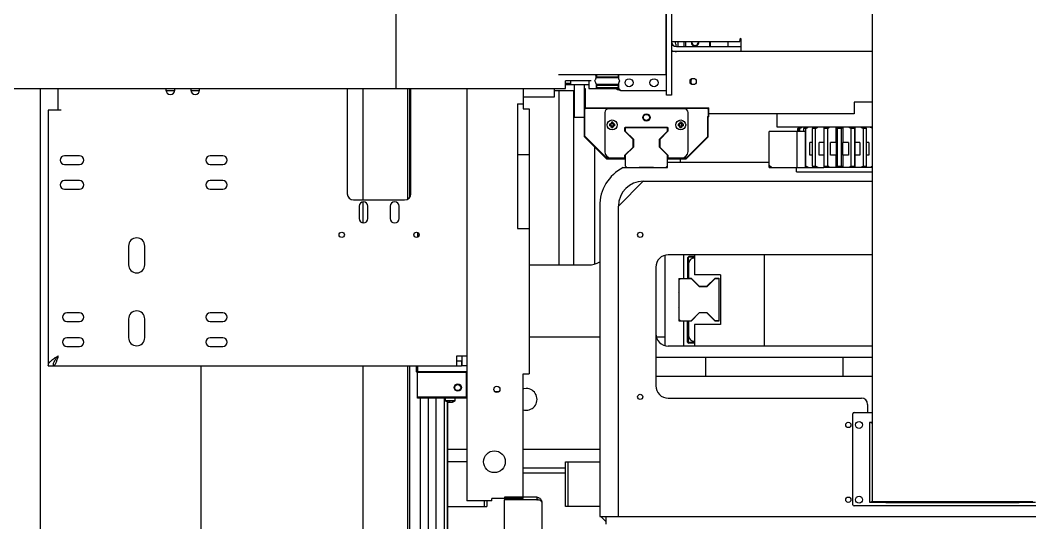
# Model space of a CAD drawing. Header units: inches. Extents: x -347369 to -260369, y 119522 to 149869.
# Drawn here: x -326215 to -325405, y 139032 to 139435 of the extents above; entities that cross this region are included whole.
import ezdxf

# ---------------------------------------------------------------- set-up
doc = ezdxf.new("R2010")
doc.units = ezdxf.units.IN
doc.header["$LTSCALE"] = 300
doc.layers.add('MACCHINA', color=40, linetype='Continuous')
doc.layers.add('QUOTE', color=7, linetype='Continuous')

# ---------------------------------------------------------------- blocks, each defined once
blk = doc.blocks.new('A$C27be3406')
at = {"layer": 'MACCHINA'}
for p, q in [((-312.42, 375), (-312.42, 514)), ((-308.42, 514), (-308.42, 375)), ((-308.12, 418), (-308.12, 514)), ((-147.42, 512.95), (-147.42, 48.5)), ((-529.49, 509.5), (-529.49, 380.5)), ((-312.58, 391.5), (-312.58, 498.5)), ((-312.58, 434.86), (-312.42, 434.86)), ((-308.42, 434.86), (-308.12, 434.86)), ((-312.58, 428.36), (-312.42, 428.36)), ((-312.58, 426), (-312.42, 426)), ((-312.58, 425.5), (-312.42, 425.5)), ((-308.42, 428.36), (-308.12, 428.36)), ((-308.42, 426), (-308.12, 426)), ((-308.42, 425.5), (-308.12, 425.5)), ((-312.58, 421), (-312.42, 421)), ((-308.12, 421), (-308.42, 421)), ((-308.12, 420.63), (-308.42, 420.74)), ((-308.12, 418), (-253.92, 418)), ((-305, 416), (-305, 414.04)), ((-304.42, 414), (-252.42, 414)), ((-303, 414), (-303, 418)), ((-298.15, 414), (-298.15, 418)), ((-297.15, 418), (-297.15, 414)), ((-287.04, 417.37), (-287.12, 418)), ((-277.5, 414), (-277.5, 418)), ((-277, 414), (-277, 418)), ((-263.26, 418), (-263.26, 414)), ((-253.42, 420), (-253.42, 418.5)), ((-253.42, 419.5), (-252.42, 419.5)), ((-252.42, 410), (-252.42, 420)), ((-312.42, 410), (-312.58, 410)), ((-147.42, 410), (-308.42, 410)), ((-305, 410.02), (-305, 410)), ((-399.03, 391.5), (-312.58, 391.5)), ((-368.92, 388.74), (-368.92, 390.5)), ((-368.52, 389.5), (-368.92, 389.5)), ((-368.52, 391.5), (-368.52, 389.3)), ((-368.52, 389.83), (-351.02, 389.83)), ((-368.52, 389.3), (-351.02, 389.3)), ((-351.02, 389.3), (-351.02, 391.5)), ((-350.92, 389.5), (-351.02, 389.5)), ((-350.92, 390.5), (-350.92, 388.74)), ((-312.42, 391.5), (-312.58, 391.5)), ((-393.42, 380.5), (-393.42, 386.5)), ((-393.42, 384.7), (-389.3, 384.7)), ((-393.42, 383.7), (-374.81, 383.7)), ((-372.81, 386.5), (-393.35, 386.5)), ((-389.3, 386.5), (-389.3, 383.7)), ((-386.5, 383.7), (-386.5, 357.5)), ((-378.5, 383.7), (-378.5, 342)), ((-374.81, 386.5), (-374.81, 380.5)), ((-368.92, 384.26), (-368.92, 380.5)), ((-368.92, 383.5), (-368.52, 383.5)), ((-351.02, 383.7), (-368.52, 383.7)), ((-368.52, 383.7), (-368.52, 382)), ((-368.52, 383.17), (-351.02, 383.17)), ((-352.52, 380.84), (-367.02, 380.84)), ((-351.02, 382), (-351.02, 383.7)), ((-351.02, 383.5), (-350.92, 383.5)), ((-350.92, 384.26), (-350.92, 380.5)), ((-1220, 380.5), (-393.42, 380.5)), ((-815, 380.5), (-815, -384.9)), ((-800.5, 363.3), (-800.5, 380.5)), ((-714, 380.5), (-714, 379)), ((-707.04, 378.5), (-713.96, 378.5)), ((-707, 379), (-707, 380.5)), ((-694, 380.5), (-694, 379)), ((-687.04, 378.5), (-693.96, 378.5)), ((-687, 379), (-687, 380.5)), ((-568.5, 380.5), (-568.5, 296)), ((-556, 380.5), (-556, 291)), ((-520, 291.67), (-520, 380.5)), ((-518.6, 380.5), (-518.6, 292.87)), ((-517.5, 296), (-517.5, 380.5)), ((-472.5, 380.5), (-472.5, 49.5)), ((-427.5, 380.5), (-427.5, 364)), ((-402.5, 373.5), (-427.5, 373.5)), ((-402.5, 380.5), (-402.5, 373.5)), ((-386.5, 378.5), (-402.5, 378.5)), ((-398.85, 378.5), (-398.85, 239)), ((-386.85, 239), (-386.85, 378.5)), ((-377.5, 380), (-378.5, 380)), ((-377.5, 365), (-377.5, 380)), ((-374.81, 380.5), (-350.92, 380.5)), ((-348.92, 378.5), (-349.92, 379.5)), ((-312.42, 378.5), (-348.92, 378.5)), ((-308.42, 375), (-312.42, 375)), ((-432, 368.2), (-427.5, 368.2)), ((-432, 368.2), (-432, 268.2)), ((-386.5, 371), (-386.85, 371)), ((-378.5, 364), (-377.5, 365)), ((-378.5, 365), (-278.5, 365)), ((-377.5, 365), (-377.29, 364.5)), ((-358.5, 365), (-358.71, 364.5)), ((-358.5, 365), (-358, 364.5)), ((-341, 364.5), (-341, 365)), ((-339, 364.5), (-338.5, 365)), ((-338.5, 365), (-338.29, 364.5)), ((-318.5, 365), (-318.71, 364.5)), ((-318.5, 365), (-318, 364.5)), ((-316, 364.5), (-316, 365)), ((-313.5, 364.5), (-313.5, 365)), ((-301.5, 365), (-301.5, 364.5)), ((-299, 364.5), (-298.5, 365)), ((-298.5, 365), (-298.29, 364.5)), ((-279.5, 365), (-279.71, 364.5)), ((-279.5, 365), (-278.5, 364)), ((-278.5, 358), (-278.5, 365)), ((-147.42, 369.5), (-161.8, 369.5)), ((-161.8, 369.5), (-161.8, 360)), ((-808.5, 363), (-808.5, 158)), ((-798.5, 363), (-808.5, 363)), ((-800.5, 363.3), (-798.5, 363.3)), ((-798.5, 363.3), (-798.5, 363)), ((-427.5, 364), (-422.5, 364)), ((-422.5, 364), (-422.5, 151.5)), ((-386.5, 357.5), (-378.5, 357.5)), ((-378.5, 364), (-378, 363.79)), ((-378, 363.79), (-377.29, 364.5)), ((-378, 342.21), (-378, 363.79)), ((-377.29, 364.5), (-358.71, 364.5)), ((-361.92, 361.13), (-361.92, 329.77)), ((-298.08, 364.13), (-358.92, 364.13)), ((-358.71, 364.5), (-358.33, 364.13)), ((-358, 364.5), (-358.15, 364.13)), ((-339, 364.5), (-358, 364.5)), ((-339, 364.5), (-338.85, 364.13)), ((-338.67, 364.13), (-338.29, 364.5)), ((-338.29, 364.5), (-318.71, 364.5)), ((-318.71, 364.5), (-318.33, 364.13)), ((-318, 364.5), (-318.15, 364.13)), ((-299, 364.5), (-318, 364.5)), ((-299, 364.5), (-298.85, 364.13)), ((-298.67, 364.13), (-298.29, 364.5)), ((-298.29, 364.5), (-279.71, 364.5)), ((-295.08, 329.77), (-295.08, 361.13)), ((-279.71, 364.5), (-279, 363.79)), ((-279, 358.21), (-279.5, 357.71)), ((-279.5, 357.71), (-279.5, 341.71)), ((-279, 357.5), (-279.5, 357.71)), ((-278.5, 364), (-279, 363.79)), ((-279, 363.79), (-279, 358.21)), ((-278.5, 358), (-279, 358.21)), ((-279, 357.5), (-278.5, 358)), ((-279, 341.5), (-279, 357.5)), ((-161.8, 360), (-278.5, 360)), ((-223.76, 360), (-223.76, 349.5)), ((-356.58, 351.7), (-358.12, 351.7)), ((-356.58, 350.55), (-358.12, 350.55)), ((-356.58, 351.7), (-357.35, 352.48)), ((-356.58, 350.55), (-357.35, 349.78)), ((-357.03, 350.55), (-357.03, 351.7)), ((-356.58, 353.25), (-356.58, 351.7)), ((-355.43, 352.16), (-356.58, 352.16)), ((-356.58, 349), (-356.58, 350.55)), ((-355.43, 350.09), (-356.58, 350.09)), ((-355.43, 353.25), (-355.43, 351.7)), ((-355.43, 351.7), (-354.65, 352.48)), ((-353.88, 351.7), (-355.43, 351.7)), ((-355.43, 350.55), (-354.65, 349.78)), ((-353.88, 350.55), (-355.43, 350.55)), ((-355.43, 349), (-355.43, 350.55)), ((-354.97, 350.55), (-354.97, 351.7)), ((-345.7, 349.2), (-311.3, 349.2)), ((-345.7, 346.06), (-345.7, 349.2)), ((-345.5, 349), (-345.5, 346.14)), ((-345, 349), (-345.5, 348.5)), ((-311.5, 349), (-345.5, 349)), ((-311.5, 348.5), (-312, 349)), ((-311.5, 346.14), (-311.5, 349)), ((-311.3, 349.2), (-311.3, 346.06)), ((-301.58, 351.7), (-303.12, 351.7)), ((-301.58, 350.55), (-303.12, 350.55)), ((-301.58, 351.7), (-302.35, 352.48)), ((-301.58, 350.55), (-302.35, 349.78)), ((-302.03, 350.55), (-302.03, 351.7)), ((-301.58, 353.25), (-301.58, 351.7)), ((-300.43, 352.16), (-301.58, 352.16)), ((-301.58, 349), (-301.58, 350.55)), ((-300.43, 350.09), (-301.58, 350.09)), ((-300.43, 353.25), (-300.43, 351.7)), ((-300.43, 351.7), (-299.65, 352.48)), ((-298.88, 351.7), (-300.43, 351.7)), ((-300.43, 349), (-300.43, 350.55)), ((-300.43, 350.55), (-299.65, 349.78)), ((-298.88, 350.55), (-300.43, 350.55)), ((-299.97, 350.55), (-299.97, 351.7)), ((-223.76, 349.5), (-147.42, 349.5)), ((-186.02, 349.5), (-186.02, 317)), ((-186, 349.4), (-185.78, 348.35)), ((-176.45, 349.5), (-176.45, 337)), ((-170.68, 337), (-170.68, 349.5)), ((-161.31, 348.35), (-161.11, 349.33)), ((-161.1, 317), (-161.1, 349.5)), ((-378.5, 342), (-378, 342.21)), ((-378.5, 342), (-360.5, 324)), ((-360.29, 324.5), (-378, 342.21)), ((-339.2, 339.56), (-345.7, 346.06)), ((-345.5, 346.14), (-339, 339.64)), ((-318, 339.64), (-311.5, 346.14)), ((-311.3, 346.06), (-317.8, 339.56)), ((-279.5, 341.71), (-296.71, 324.5)), ((-296.5, 324), (-279, 341.5)), ((-279, 341.5), (-279.5, 341.71)), ((-230, 317), (-230, 346)), ((-201, 346), (-230, 346)), ((-207.75, 346), (-207.75, 317)), ((-207, 346), (-207, 348.35)), ((-205.51, 348.35), (-206.29, 348.35)), ((-206.29, 346), (-206.29, 348.35)), ((-205.51, 346), (-205.51, 348.35)), ((-200.59, 348.35), (-202.29, 348.35)), ((-202.29, 346), (-202.29, 348.35)), ((-201, 346), (-201, 317)), ((-200.59, 318.15), (-200.59, 348.35)), ((-192.76, 348.35), (-195.2, 348.35)), ((-195.2, 318.15), (-195.2, 348.35)), ((-192.76, 318.15), (-192.76, 348.35)), ((-182.87, 348.35), (-185.78, 348.35)), ((-185.78, 318.15), (-185.78, 348.35)), ((-182.87, 318.15), (-182.87, 348.35)), ((-172, 348.35), (-175.07, 348.35)), ((-175.07, 318.15), (-175.07, 348.35)), ((-172, 318.15), (-172, 348.35)), ((-161.31, 348.35), (-164.21, 348.35)), ((-164.21, 318.15), (-164.21, 348.35)), ((-161.31, 318.15), (-161.31, 348.35)), ((-151.97, 348.35), (-154.38, 348.35)), ((-154.38, 318.15), (-154.38, 348.35)), ((-151.97, 318.15), (-151.97, 348.35)), ((-370, 239.57), (-370, 333.5)), ((-345.7, 326.94), (-339.2, 333.44)), ((-339, 333.36), (-345.5, 326.86)), ((-339.2, 333.44), (-339.2, 339.56)), ((-339, 339.64), (-339, 333.36)), ((-318, 333.36), (-318, 339.64)), ((-311.5, 326.86), (-318, 333.36)), ((-317.8, 339.56), (-317.8, 333.44)), ((-317.8, 333.44), (-311.3, 326.94)), ((-197.35, 327), (-197.35, 337)), ((-195.2, 337), (-197.35, 337)), ((-189.92, 327), (-189.92, 337)), ((-185.93, 337), (-189.92, 337)), ((-180.75, 327), (-180.75, 337)), ((-176.29, 337), (-180.75, 337)), ((-176.29, 337), (-176.29, 327)), ((-170.82, 327), (-170.82, 337)), ((-166.37, 337), (-170.82, 337)), ((-166.37, 337), (-166.37, 327)), ((-157.25, 337), (-161.21, 337)), ((-157.25, 337), (-157.25, 327)), ((-149.91, 337), (-152.07, 337)), ((-149.91, 337), (-149.91, 327)), ((-783.5, 326.5), (-795.5, 326.5)), ((-668.5, 326.5), (-678.5, 326.5)), ((-422.5, 327.2), (-432, 327.2)), ((-360.5, 324), (-360.29, 324.5)), ((-345.5, 324.5), (-360.29, 324.5)), ((-356.92, 324.77), (-345.7, 324.77)), ((-345.7, 324.77), (-345.7, 326.94)), ((-345.5, 326.86), (-345.5, 318.4)), ((-311.5, 317), (-311.5, 326.86)), ((-296.71, 324.5), (-311.5, 324.5)), ((-311.3, 326.94), (-311.3, 324.77)), ((-311.3, 324.77), (-300.08, 324.77)), ((-296.5, 324), (-296.71, 324.5)), ((-195.2, 327), (-197.35, 327)), ((-185.93, 327), (-189.92, 327)), ((-176.29, 327), (-180.75, 327)), ((-176.45, 327), (-176.45, 317)), ((-166.37, 327), (-170.82, 327)), ((-170.68, 317), (-170.68, 327)), ((-157.25, 327), (-161.21, 327)), ((-149.91, 327), (-152.07, 327)), ((-795.5, 319.5), (-783.5, 319.5)), ((-678.5, 319.5), (-668.5, 319.5)), ((-360.5, 324), (-345.5, 324)), ((-347.25, 317), (-311.5, 317)), ((-345.5, 318.4), (-344.1, 317)), ((-334.4, 317), (-334, 317.4)), ((-334, 317.4), (-323, 317.4)), ((-323, 317.4), (-322.6, 317)), ((-312.9, 317), (-311.5, 318.4)), ((-311.5, 324), (-296.5, 324)), ((-230, 321), (-311.5, 321)), ((-301.5, 324), (-301.5, 321)), ((-230, 319), (-228, 317)), ((-230, 317), (-186.03, 317)), ((-208, 313.5), (-208, 317)), ((-201, 318.15), (-200.59, 318.15)), ((-195.2, 318.15), (-192.76, 318.15)), ((-185.78, 318.15), (-186.02, 317)), ((-147.42, 317), (-186.02, 317)), ((-185.78, 318.15), (-182.87, 318.15)), ((-175.07, 318.15), (-172, 318.15)), ((-164.21, 318.15), (-161.31, 318.15)), ((-154.38, 318.15), (-151.97, 318.15)), ((-208, 313.5), (-147.42, 313.5)), ((-783.5, 306.5), (-795.5, 306.5)), ((-668.5, 306.5), (-678.5, 306.5)), ((-331, 306), (-351, 286)), ((-331, 306), (-147.42, 306)), ((-795.5, 299.5), (-783.5, 299.5)), ((-678.5, 299.5), (-668.5, 299.5)), ((-563.5, 291), (-522.5, 291)), ((-559, 286), (-559, 276)), ((-556, 289.46), (-556, 272.54)), ((-552, 276), (-552, 286)), ((-534, 286), (-534, 276)), ((-527, 276), (-527, 286)), ((-366, 286), (-366, 37)), ((-351, 37), (-351, 286)), ((-432, 268.2), (-422.5, 268.2)), ((-512.23, 264.95), (-512.23, 261.05)), ((-744, 254), (-744, 239)), ((-731, 239), (-731, 254)), ((-313.5, 174.07), (-313.5, 246.68)), ((-147.42, 247), (-311, 247)), ((-298.5, 228), (-298.5, 247)), ((-295.5, 244.5), (-294.5, 245.5)), ((-295.5, 244.5), (-295.5, 228)), ((-295, 245), (-295, 228)), ((-290, 245), (-295, 245)), ((-290, 245.5), (-294.5, 245.5)), ((-290, 247), (-290, 231)), ((-234, 247), (-234, 173.75)), ((-422.5, 239), (-375, 239)), ((-321, 237), (-321, 142)), ((-294.73, 239.42), (-294.73, 228.2)), ((-302.5, 226.6), (-301.1, 228)), ((-302.5, 228), (-292.64, 228)), ((-302.5, 228), (-302.5, 194)), ((-294.73, 228.2), (-292.56, 228.2)), ((-292.64, 228), (-286.14, 221.5)), ((-292.56, 228.2), (-286.06, 221.7)), ((-269, 231), (-290, 231)), ((-279.94, 221.7), (-273.44, 228.2)), ((-279.86, 221.5), (-273.36, 228)), ((-273.44, 228.2), (-270.3, 228.2)), ((-273.36, 228), (-270.5, 228)), ((-271, 228), (-270.5, 227.5)), ((-270.5, 228), (-270.5, 194)), ((-270.3, 228.2), (-270.3, 193.8)), ((-269, 231), (-269, 191)), ((-286.14, 221.5), (-279.86, 221.5)), ((-286.06, 221.7), (-279.94, 221.7)), ((-302.1, 216.5), (-302.5, 216.9)), ((-302.1, 205.5), (-302.1, 216.5)), ((-302.5, 205.1), (-302.1, 205.5)), ((-783.5, 200.5), (-793.5, 200.5)), ((-744, 195.5), (-744, 180.5)), ((-731, 180.5), (-731, 195.5)), ((-668.5, 200.5), (-678.5, 200.5)), ((-301.1, 194), (-302.5, 195.4)), ((-286.14, 200.5), (-292.64, 194)), ((-286.06, 200.3), (-292.56, 193.8)), ((-279.86, 200.5), (-286.14, 200.5)), ((-279.94, 200.3), (-286.06, 200.3)), ((-273.44, 193.8), (-279.94, 200.3)), ((-273.36, 194), (-279.86, 200.5)), ((-270.5, 194.5), (-271, 194)), ((-793.5, 193.5), (-783.5, 193.5)), ((-678.5, 193.5), (-668.5, 193.5)), ((-302.5, 194), (-292.64, 194)), ((-298.5, 173.75), (-298.5, 194)), ((-295.5, 177), (-295.5, 194)), ((-295, 194), (-295, 176.5)), ((-294.73, 193.8), (-294.73, 182.58)), ((-292.56, 193.8), (-294.73, 193.8)), ((-269, 191), (-290, 191)), ((-290, 191), (-290, 173.75)), ((-270.3, 193.8), (-273.44, 193.8)), ((-270.5, 194), (-273.36, 194)), ((-783.5, 180.5), (-793.5, 180.5)), ((-668.5, 180.5), (-678.5, 180.5)), ((-366, 181), (-422.5, 181)), ((-313.5, 181), (-320.61, 181)), ((-793.5, 173.5), (-783.5, 173.5)), ((-678.5, 173.5), (-668.5, 173.5)), ((-147.42, 173.75), (-311, 173.75)), ((-295.5, 177), (-294.5, 176)), ((-290, 176.5), (-295, 176.5)), ((-290, 176), (-294.5, 176)), ((-480.5, 158), (-480.5, 166)), ((-480.5, 166), (-472.5, 166)), ((-476.5, 166), (-476.5, 158)), ((-147.42, 164.5), (-321, 164.5)), ((-281, 164.5), (-281, 149.5)), ((-171, 164.5), (-171, 149.5)), ((-808.5, 158), (-804.5, 158)), ((-804.2, 158), (-804.2, 159.97)), ((-804.2, 158), (-476.8, 158)), ((-686, 158), (-686, -383.9)), ((-556, 158), (-556, -1702)), ((-520, -1702), (-520, 158)), ((-518.6, 158), (-518.6, -1702)), ((-513, 153), (-513, 158)), ((-512, 153), (-512, 158)), ((-480.5, 162), (-476.8, 162)), ((-476.8, 162), (-476.8, 158)), ((-472.5, 158), (-476.5, 158)), ((-513, 153), (-512.5, 152.5)), ((-512.5, 152.5), (-512, 153)), ((-472.5, 152.5), (-512.5, 152.5)), ((-512.23, 131.85), (-512.23, 152.5)), ((-472.5, 153), (-512, 153)), ((-472.87, 131.85), (-472.87, 152.5)), ((-427.5, 151.5), (-422.5, 151.5)), ((-427.5, 51.5), (-427.5, 151.5)), ((-321, 149.5), (-147.42, 149.5)), ((-482.12, 139.52), (-482.12, 141.49)), ((-472.87, 132.85), (-512.23, 132.85)), ((-472.87, 131.85), (-512.23, 131.85)), ((-510.14, 131.85), (-510.14, -1699.85)), ((-503.64, 131.85), (-503.64, -1699.85)), ((-497.36, 131.85), (-497.36, -1699.85)), ((-490.86, 131.85), (-490.86, -1699.85)), ((-489.87, 131.85), (-489.87, 129.85)), ((-481.87, 129.85), (-489.87, 129.85)), ((-481.87, 129.85), (-481.87, 131.85)), ((-311, 132), (-156, 132)), ((-488.5, 129.11), (-488.5, -1697.11)), ((-488, 128.93), (-488, -1696.95)), ((-486.95, 128.68), (-486.93, 128.71)), ((-486.76, 128.68), (-486.69, 128.93)), ((-486.51, 128.68), (-486.34, 128.94)), ((-486.05, 128.68), (-486.11, 128.92)), ((-485.24, 128.68), (-485.31, 128.8)), ((-484.99, 128.68), (-485, 128.72)), ((-484.8, 128.68), (-484.84, 128.76)), ((-151, 127), (-151, 120.5)), ((-162.92, 46.5), (-162.92, 119.5)), ((-161.92, 120.5), (-147.42, 120.5)), ((-149.42, 112.5), (-149.42, 48.5)), ((-147.42, 112.5), (-149.42, 112.5)), ((-488, 91), (-472.5, 91)), ((-427.5, 91), (-366, 91)), ((-472.5, 81), (-488, 81)), ((-427.5, 76), (-393.5, 76)), ((-393.5, 45), (-393.5, 81)), ((-393.5, 81), (-366, 81)), ((-391.5, 81), (-391.5, 45)), ((-427.5, 72), (-393.5, 72)), ((-452.5, 49.5), (-472.5, 49.5)), ((-458.5, 45), (-458.5, 49.5)), ((-456.5, 49.5), (-456.5, 45)), ((-427.5, 51.5), (-452.5, 51.5)), ((-452.5, 49.5), (-452.5, 51.5)), ((-442.5, 52.5), (-442.5, 50.5)), ((-416.5, 52.5), (-442.5, 52.5)), ((-416.5, 50.5), (-442.5, 50.5)), ((-442.5, -72.5), (-442.5, 50.43)), ((-416.5, 50.43), (-442.5, 50.43)), ((-416.5, 52.5), (-416.5, 50.5)), ((-18.42, 48.95), (-147.42, 48.95)), ((-141.42, 48.95), (-141.42, 48.5)), ((-136.42, 48.95), (-136.42, 48.05)), ((-29.42, 48.05), (-29.42, 48.95)), ((-24.42, 48.5), (-24.42, 48.95)), ((-488, 45), (-456.5, 45)), ((-412.5, 48.5), (-412.5, -82.5)), ((-366, 45), (-393.5, 45)), ((-3.92, 45.5), (-161.92, 45.5)), ((-149.42, 48.5), (-136.42, 48.5)), ((-29.42, 48.05), (-136.42, 48.05)), ((-29.42, 48.5), (-16.42, 48.5)), ((-366, 37), (24, 37)), ((-365, 37), (-361, 33)), ((-361, 37), (-361, 31))]:
    blk.add_line(p, q, dxfattribs=at)
at = {"layer": 'MACCHINA', "flags": 128}
for points in [[(-425, 139.75), (-426.76, 139.57), (-427.5, 139.39)], [(-486.75, 128.72), (-486.65, 128.71), (-486.51, 128.68)], [(-484.82, 128.71), (-484.88, 128.7), (-484.99, 128.68)]]:
    blk.add_lwpolyline(points, dxfattribs=at)
at = {"layer": 'MACCHINA'}
for centre, radius in [((-342.42, 385), 3.25), ((-322.42, 385), 3.25), ((-291, 386), 2.5), ((-328.5, 357.13), 2.96), ((-328.5, 357.13), 2.46), ((-356, 351.13), 4), ((-301, 351.13), 4), ((-573, 263), 2.1), ((-513, 263), 2.1), ((-333.5, 263), 2.1), ((-479.87, 140.5), 2.96), ((-479.87, 140.5), 2.46), ((-448.5, 139), 2.5), ((-333.5, 133), 2.1), ((-166.5, 110.5), 2.1), ((-157.92, 110.5), 2.75), ((-450.5, 81), 8.75), ((-166.5, 50.5), 2.1), ((-157.92, 50.5), 2.75)]:
    blk.add_circle(centre, radius, dxfattribs=at)
for centre, radius, start, end in [((-304.42, 418), 4, 180, 270), ((-310, 416), 5, 0, 23.57818), ((-289.5, 417.37), 2.96, 167.75634, 12.24366), ((-289.5, 417.37), 2.46, 165.21461, 0), ((-253.92, 418.5), 0.5, 270, 0), ((-252.92, 420), 0.5, 0, 180), ((-304.42, 418), 8, 240, 270), ((-367.02, 382), 1.5, 180, 270), ((-352.52, 382), 1.5, 270, 0), ((-710.5, 379), 3.5, 180, 0), ((-690.5, 379), 3.5, 180, 0), ((-349, 388), 8.75, 238.99728, 265.41889), ((-358.92, 361.13), 3, 90, 180), ((-298.08, 361.13), 3, 0, 90), ((-342.6, 351.13), 15.53, 177.87859, 182.12141), ((-362.66, 341.89), 11.85, 59.10922, 63.38481), ((-346.76, 357.78), 11.85, 206.61519, 210.89078), ((-346.76, 344.47), 11.85, 149.10922, 153.38481), ((-362.66, 360.37), 11.85, 296.61519, 300.89078), ((-356, 337.73), 15.53, 87.87859, 92.12141), ((-356, 364.53), 15.53, 267.87859, 272.12141), ((-349.34, 341.89), 11.85, 116.61519, 120.89078), ((-349.34, 360.37), 11.85, 239.10922, 243.38481), ((-365.24, 357.78), 11.85, 329.10922, 333.38481), ((-365.24, 344.47), 11.85, 26.61519, 30.89078), ((-369.4, 351.13), 15.53, 357.87859, 2.12141), ((-287.6, 351.13), 15.53, 177.87859, 182.12141), ((-307.66, 341.89), 11.85, 59.10922, 63.38481), ((-291.76, 357.78), 11.85, 206.61519, 210.89078), ((-291.76, 344.47), 11.85, 149.10922, 153.38481), ((-307.66, 360.37), 11.85, 296.61519, 300.89078), ((-301, 337.73), 15.53, 87.87859, 92.12141), ((-301, 364.53), 15.53, 267.87859, 272.12141), ((-294.34, 341.89), 11.85, 116.61519, 120.89078), ((-294.34, 360.37), 11.85, 239.10922, 243.38481), ((-310.24, 357.78), 11.85, 329.10922, 333.38481), ((-310.24, 344.47), 11.85, 26.61519, 30.89078), ((-314.4, 351.13), 15.53, 357.87859, 2.12141), ((-795.5, 323), 3.5, 90, 270), ((-783.5, 323), 3.5, 270, 90), ((-678.5, 323), 3.5, 90, 270), ((-668.5, 323), 3.5, 270, 90), ((-356.92, 329.77), 5, 180, 270), ((-300.08, 329.77), 5, 270, 0), ((-331, 286), 35, 117.66045, 180), ((-795.5, 303), 3.5, 90, 270), ((-783.5, 303), 3.5, 270, 90), ((-678.5, 303), 3.5, 90, 270), ((-668.5, 303), 3.5, 270, 90), ((-331, 286), 20, 90, 180), ((-563.5, 296), 5, 180, 270), ((-522.5, 296), 5, 270, 0), ((-555.5, 286), 3.5, 0, 180), ((-530.5, 286), 3.5, 0, 180), ((-555.5, 276), 3.5, 180, 0), ((-530.5, 276), 3.5, 180, 0), ((-737.5, 254), 6.5, 0, 180), ((-311, 237), 10, 90, 180), ((-289.73, 239.42), 5, 93.1105, 180), ((-737.5, 239), 6.5, 180, 0), ((-374, 253.47), 14.5, 266.0343, 303.46075), ((-793.5, 197), 3.5, 90, 270), ((-783.5, 197), 3.5, 270, 90), ((-737.5, 195.5), 6.5, 0, 180), ((-678.5, 197), 3.5, 90, 270), ((-668.5, 197), 3.5, 270, 90), ((-793.5, 177), 3.5, 90, 270), ((-783.5, 177), 3.5, 270, 90), ((-737.5, 180.5), 6.5, 180, 0), ((-678.5, 177), 3.5, 90, 270), ((-668.5, 177), 3.5, 270, 90), ((-311, 183.75), 10, 180, 270), ((-289.73, 182.58), 5, 180, 266.8895), ((-425, 131), 8.75, 253.39845, 90), ((-311, 142), 10, 180, 270), ((-485.87, 135.63), 7.03, 235.29195, 257.66181), ((-485.87, 135.63), 7.03, 282.33819, 304.70805), ((-156, 127), 5, 0, 90), ((-485.73, 135.95), 7.34, 254.95267, 261.96082), ((-486.23, 132.86), 4.23, 250.58368, 260.24182), ((-486.09, 134.64), 6.02, 257.66043, 261.78959), ((-486.69, 135.55), 6.62, 265.39648, 274.60352), ((-486.25, 130.09), 1.49, 229.41624, 249.95568), ((-485.24, 132.08), 3.49, 250.13648, 256.68392), ((-485.18, 130.09), 1.49, 229.41624, 249.95568), ((-486.48, 129.91), 1.29, 289.33387, 297.89208), ((-486.55, 132.26), 3.68, 283.44538, 292.51666), ((-486.1, 134.67), 6.05, 278.22386, 289.03336), ((-485.51, 128.95), 0.378, 316.26726, 347.48177), ((-485.66, 134.67), 6.05, 278.22386, 289.03336), ((-483.91, 130.08), 1.15, 258.92374, 281.07626), ((-161.92, 119.5), 1, 90, 180), ((-161.92, 46.5), 1, 180, 270)]:
    blk.add_arc(centre, radius, start, end, dxfattribs=at)
for points, knots in [([(-369.92, 391.5), (-369.83, 391.49), (-369.63, 391.47), (-369.35, 391.34), (-369.11, 391.12), (-368.95, 390.83), (-368.93, 390.61), (-368.92, 390.5)], [0, 0, 0, 0, 0.146754, 0.316126, 0.510248, 0.757793, 1, 1, 1, 1]), ([(-350.92, 390.5), (-350.9, 390.64), (-350.87, 390.92), (-350.64, 391.23), (-350.37, 391.4), (-350.15, 391.49), (-349.99, 391.5), (-349.92, 391.5)], [0, 0, 0, 0, 0.31012, 0.616121, 0.758896, 0.886022, 1, 1, 1, 1]), ([(-369.92, 386.5), (-369.69, 386.9), (-369.35, 387.49), (-369, 388.24), (-368.95, 388.57), (-368.92, 388.74)], [0, 0, 0, 0, 0.498562, 0.748927, 1, 1, 1, 1]), ([(-368.92, 384.26), (-368.95, 384.43), (-369, 384.76), (-369.35, 385.51), (-369.69, 386.1), (-369.92, 386.5)], [0, 0, 0, 0, 0.2510762, 0.5014438, 1, 1, 1, 1]), ([(-367.02, 380.84), (-367.18, 380.86), (-367.5, 380.89), (-367.93, 381.14), (-368.27, 381.51), (-368.48, 381.97), (-368.5, 382.31), (-368.52, 382.47)], [0, 0, 0, 0, 0.196237, 0.392335, 0.592349, 0.803172, 1, 1, 1, 1]), ([(-351.02, 382.47), (-351.03, 382.27), (-351.07, 381.88), (-351.37, 381.36), (-351.8, 381), (-352.2, 380.86), (-352.45, 380.85), (-352.52, 380.84)], [0, 0, 0, 0, 0.240993, 0.482704, 0.705776, 0.912115, 1, 1, 1, 1]), ([(-350.92, 388.74), (-350.9, 388.57), (-350.85, 388.24), (-350.49, 387.49), (-350.15, 386.9), (-349.92, 386.5)], [0, 0, 0, 0, 0.2510762, 0.5014438, 1, 1, 1, 1]), ([(-349.92, 386.5), (-350.15, 386.1), (-350.49, 385.51), (-350.85, 384.76), (-350.9, 384.43), (-350.92, 384.26)], [0, 0, 0, 0, 0.499323, 0.749575, 1, 1, 1, 1]), ([(-292.62, 387.9), (-292.68, 387.47), (-292.78, 386.64), (-292.78, 385.29), (-292.67, 384.49), (-292.62, 384.1)], [0, 0, 0, 0, 0.349876, 0.679764, 1, 1, 1, 1]), ([(-350.92, 380.5), (-350.91, 380.49), (-350.9, 380.47), (-350.76, 380.34), (-350.54, 380.12), (-350.25, 379.83), (-350.03, 379.61), (-349.92, 379.5)], [0, 0, 0, 0, 0.146754, 0.316126, 0.510248, 0.757793, 1, 1, 1, 1]), ([(-207, 348.35), (-206.74, 348.49), (-206.22, 348.8), (-205.66, 349.12), (-205.37, 349.29)], [0, 0, 0, 0, 0.490754, 1, 1, 1, 1]), ([(-204.53, 349.5), (-204.91, 349.26), (-205.53, 348.86), (-206.08, 348.49), (-206.29, 348.35)], [0, 0, 0, 0, 0.6089732, 1, 1, 1, 1]), ([(-205.51, 348.35), (-205.24, 348.48), (-204.51, 348.85), (-203.76, 349.25), (-203.28, 349.5)], [0, 0, 0, 0, 0.36613, 1, 1, 1, 1]), ([(-201.09, 349.5), (-201.38, 349.24), (-201.83, 348.85), (-202.17, 348.48), (-202.29, 348.35)], [0, 0, 0, 0, 0.643843, 1, 1, 1, 1]), ([(-200.59, 348.35), (-200.24, 348.52), (-199.47, 348.89), (-198.74, 349.29), (-198.35, 349.5)], [0, 0, 0, 0, 0.4655075, 1, 1, 1, 1]), ([(-194.69, 349.5), (-194.82, 349.28), (-195.06, 348.88), (-195.15, 348.51), (-195.2, 348.35)], [0, 0, 0, 0, 0.553098, 1, 1, 1, 1]), ([(-192.76, 348.35), (-192.45, 348.51), (-191.74, 348.88), (-191.11, 349.28), (-190.76, 349.5)], [0, 0, 0, 0, 0.446902, 1, 1, 1, 1]), ([(-182.87, 348.35), (-182.67, 348.48), (-182.09, 348.85), (-181.62, 349.24), (-181.32, 349.5)], [0, 0, 0, 0, 0.356157, 1, 1, 1, 1]), ([(-176.02, 349.5), (-175.96, 349.39), (-175.72, 348.99), (-175.34, 348.62), (-175.07, 348.35)], [0, 0, 0, 0, 0.271467, 1, 1, 1, 1]), ([(-172, 348.35), (-171.85, 348.49), (-171.46, 348.86), (-171.22, 349.26), (-171.07, 349.5)], [0, 0, 0, 0, 0.391027, 1, 1, 1, 1]), ([(-165.78, 349.5), (-165.76, 349.48), (-165.31, 349.08), (-164.75, 348.7), (-164.21, 348.35)], [0, 0, 0, 0, 0.045438, 1, 1, 1, 1]), ([(-156.4, 349.5), (-156.36, 349.47), (-155.74, 349.07), (-155.03, 348.69), (-154.38, 348.35)], [0, 0, 0, 0, 0.073349, 1, 1, 1, 1]), ([(-151.97, 348.35), (-152.08, 348.67), (-152.21, 349.04), (-152.48, 349.44), (-152.51, 349.5)], [0, 0, 0, 0, 0.858184, 1, 1, 1, 1]), ([(-148.9, 349.5), (-148.87, 349.48), (-148.39, 349.22), (-147.89, 348.97), (-147.42, 348.74)], [0, 0, 0, 0, 0.069831, 1, 1, 1, 1]), ([(-198.35, 317), (-198.74, 317.21), (-199.47, 317.61), (-200.24, 317.98), (-200.59, 318.15)], [0, 0, 0, 0, 0.534492, 1, 1, 1, 1]), ([(-195.2, 318.15), (-195.15, 317.99), (-195.06, 317.62), (-194.82, 317.22), (-194.69, 317)], [0, 0, 0, 0, 0.446902, 1, 1, 1, 1]), ([(-190.76, 317), (-191.11, 317.22), (-191.74, 317.62), (-192.45, 317.99), (-192.76, 318.15)], [0, 0, 0, 0, 0.553098, 1, 1, 1, 1]), ([(-181.32, 317), (-181.62, 317.26), (-182.09, 317.65), (-182.67, 318.02), (-182.87, 318.15)], [0, 0, 0, 0, 0.643843, 1, 1, 1, 1]), ([(-175.07, 318.15), (-175.34, 317.88), (-175.72, 317.51), (-175.96, 317.11), (-176.02, 317)], [0, 0, 0, 0, 0.728533, 1, 1, 1, 1]), ([(-171.07, 317), (-171.22, 317.24), (-171.46, 317.64), (-171.85, 318.01), (-172, 318.15)], [0, 0, 0, 0, 0.6089732, 1, 1, 1, 1]), ([(-164.21, 318.15), (-164.75, 317.8), (-165.31, 317.42), (-165.76, 317.02), (-165.78, 317)], [0, 0, 0, 0, 0.954562, 1, 1, 1, 1]), ([(-161.1, 317), (-161.1, 317.03), (-161.08, 317.43), (-161.2, 317.81), (-161.31, 318.15)], [0, 0, 0, 0, 0.076135, 1, 1, 1, 1]), ([(-154.38, 318.15), (-155.03, 317.81), (-155.74, 317.43), (-156.36, 317.03), (-156.4, 317)], [0, 0, 0, 0, 0.926651, 1, 1, 1, 1]), ([(-152.51, 317), (-152.48, 317.06), (-152.21, 317.46), (-152.08, 317.83), (-151.97, 318.15)], [0, 0, 0, 0, 0.141816, 1, 1, 1, 1]), ([(-147.42, 317.76), (-147.89, 317.53), (-148.39, 317.28), (-148.87, 317.02), (-148.9, 317)], [0, 0, 0, 0, 0.9301691, 1, 1, 1, 1]), ([(-800.5, 166), (-800.78, 165.06), (-801.33, 163.19), (-802.16, 160.71), (-802.99, 158.9), (-803.67, 158.09), (-804.07, 158.02), (-804.2, 158)], [0, 0, 0, 0, 0.223834, 0.447701, 0.671568, 0.895435, 1, 1, 1, 1]), ([(-450.4, 137.38), (-449.97, 137.32), (-449.14, 137.22), (-447.79, 137.22), (-446.99, 137.33), (-446.6, 137.38)], [0, 0, 0, 0, 0.349876, 0.679764, 1, 1, 1, 1]), ([(-148.42, 112.5), (-148.28, 112.48), (-148, 112.45), (-147.69, 112.22), (-147.52, 111.95), (-147.44, 111.73), (-147.43, 111.57), (-147.42, 111.5)], [0, 0, 0, 0, 0.3101202, 0.6161208, 0.7588957, 0.8860224, 1, 1, 1, 1]), ([(-416.5, 52.5), (-416.19, 52.48), (-415.59, 52.44), (-414.55, 52.06), (-413.57, 51.33), (-412.92, 50.37), (-412.56, 49.43), (-412.52, 48.83), (-412.5, 48.5)], [0, 0, 0, 0, 0.142304, 0.272831, 0.499441, 0.697804, 0.835967, 1, 1, 1, 1]), ([(-416.5, 50.5), (-416.34, 50.49), (-416.11, 50.48), (-415.91, 50.4), (-415.85, 50.38)], [0, 0, 0, 0, 0.697661, 1, 1, 1, 1]), ([(-412.5, 48.5), (-412.55, 48.74), (-412.66, 49.23), (-413.49, 49.88), (-414.69, 50.26), (-415.76, 50.39), (-416.35, 50.42), (-416.5, 50.43)], [0, 0, 0, 0, 0.2510677, 0.5005693, 0.7318332, 0.9315595, 1, 1, 1, 1]), ([(-147.42, 49.5), (-147.43, 49.41), (-147.45, 49.2), (-147.58, 48.93), (-147.8, 48.69), (-148.09, 48.53), (-148.31, 48.51), (-148.42, 48.5)], [0, 0, 0, 0, 0.146754, 0.316126, 0.510248, 0.757793, 1, 1, 1, 1])]:
    blk.add_open_spline(points, degree=3, knots=knots, dxfattribs=at)
for points in [[(-808.5, 158), (-808.38, 158.67), (-808.14, 160), (-806.29, 162), (-803.64, 164), (-801.55, 165.33), (-800.5, 166)], [(-804.5, 158), (-804.44, 158.67), (-804.32, 160), (-803.39, 162), (-802.07, 164), (-801.02, 165.33), (-800.5, 166)]]:
    blk.add_open_spline(points, degree=3, dxfattribs=at)

msp = doc.modelspace()

# ---------------------------------------------------------------- block references
at = {"layer": 'QUOTE'}
msp.add_blockref('A$C27be3406', (-325383.625, 138999.656), dxfattribs=at)

doc.saveas('drawing.dxf')
